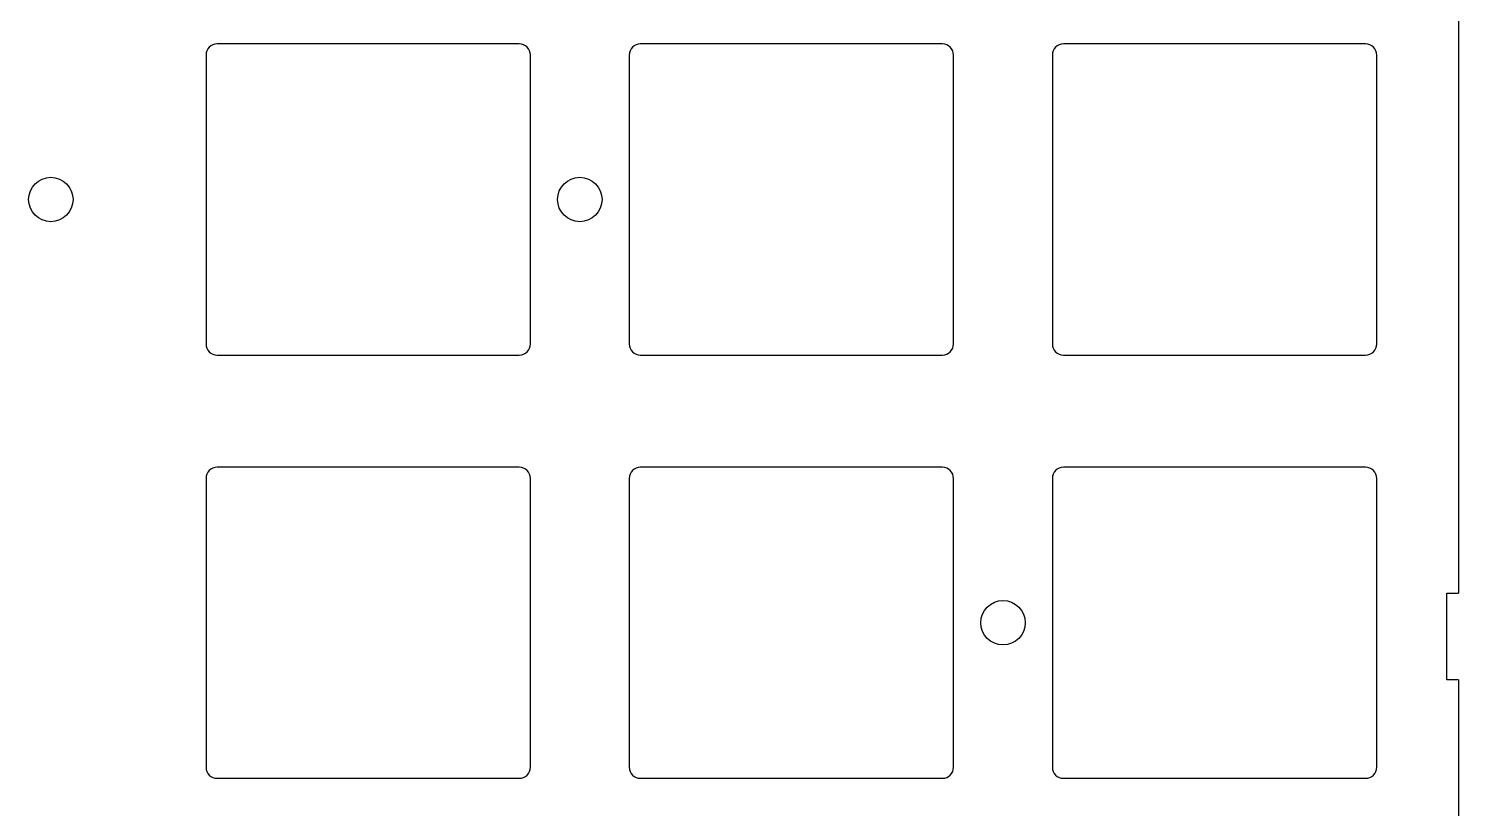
# Model space of a CAD drawing. Header units: millimetres. Extents: x -11 to 340, y -118 to 18.
# Drawn here: x 275.2 to 339.6, y -51.2 to -16.1 of the extents above; entities that cross this region are included whole.
import ezdxf

# ---------------------------------------------------------------- set-up
doc = ezdxf.new("R2010")
doc.units = ezdxf.units.MM
doc.header["$MEASUREMENT"] = 0
doc.layers.get('0').update_dxf_attribs({"linetype": 'CONTINUOUS'})
doc.layers.add('BLACK', color=7, linetype='CONTINUOUS')

msp = doc.modelspace()

# ---------------------------------------------------------------- linework, layer by layer
msp.add_circle((276.225, -23.8125), 1)
at = {"layer": 'BLACK', "linetype": 'Continuous'}
for p, q in [((339.58862, 12.28), (339.58862, -41.535)), ((283.2125, -17.3125), (283.2125, -30.3125)), ((297.3125, -16.8125), (283.7125, -16.8125)), ((297.8125, -30.3125), (297.8125, -17.3125)), ((302.2625, -17.3125), (302.2625, -30.3125)), ((316.3625, -16.8125), (302.7625, -16.8125)), ((316.8625, -30.3125), (316.8625, -17.3125)), ((321.3125, -17.3125), (321.3125, -30.3125)), ((335.4125, -16.8125), (321.8125, -16.8125)), ((335.9125, -30.3125), (335.9125, -17.3125)), ((283.7125, -30.8125), (297.3125, -30.8125)), ((302.7625, -30.8125), (316.3625, -30.8125)), ((321.8125, -30.8125), (335.4125, -30.8125)), ((297.3125, -35.8625), (283.7125, -35.8625)), ((316.3625, -35.8625), (302.7625, -35.8625)), ((335.4125, -35.8625), (321.8125, -35.8625)), ((283.2125, -36.3625), (283.2125, -49.3625)), ((297.8125, -49.3625), (297.8125, -36.3625)), ((302.2625, -36.3625), (302.2625, -49.3625)), ((316.8625, -49.3625), (316.8625, -36.3625)), ((321.3125, -36.3625), (321.3125, -49.3625)), ((335.9125, -49.3625), (335.9125, -36.3625)), ((339.072849, -41.535), (339.58862, -41.535)), ((339.072849, -45.435), (339.072849, -41.535)), ((339.58862, -45.435), (339.072849, -45.435)), ((339.58862, -45.435), (339.58862, -111.9925)), ((283.7125, -49.8625), (297.3125, -49.8625)), ((302.7625, -49.8625), (316.3625, -49.8625)), ((321.8125, -49.8625), (335.4125, -49.8625))]:
    msp.add_line(p, q, dxfattribs=at)
at = {"layer": 'BLACK'}
for centre in [(300.0375, -23.8125), (319.0875, -42.8625)]:
    msp.add_circle(centre, 1, dxfattribs=at)
for centre, start, end in [((283.7125, -17.3125), 90, 180), ((297.3125, -17.3125), 0, 90), ((302.7625, -17.3125), 90, 180), ((316.3625, -17.3125), 0, 90), ((321.8125, -17.3125), 90, 180), ((335.4125, -17.3125), 0, 90), ((283.7125, -30.3125), 180, 270), ((297.3125, -30.3125), 270, 0), ((302.7625, -30.3125), 180, 270), ((316.3625, -30.3125), 270, 0), ((321.8125, -30.3125), 180, 270), ((335.4125, -30.3125), 270, 0), ((283.7125, -36.3625), 90, 180), ((297.3125, -36.3625), 0, 90), ((302.7625, -36.3625), 90, 180), ((316.3625, -36.3625), 0, 90), ((321.8125, -36.3625), 90, 180), ((335.4125, -36.3625), 0, 90), ((283.7125, -49.3625), 180, 270), ((297.3125, -49.3625), 270, 0), ((302.7625, -49.3625), 180, 270), ((316.3625, -49.3625), 270, 0), ((321.8125, -49.3625), 180, 270), ((335.4125, -49.3625), 270, 0)]:
    msp.add_arc(centre, 0.5, start, end, dxfattribs=at)

doc.saveas('drawing.dxf')
